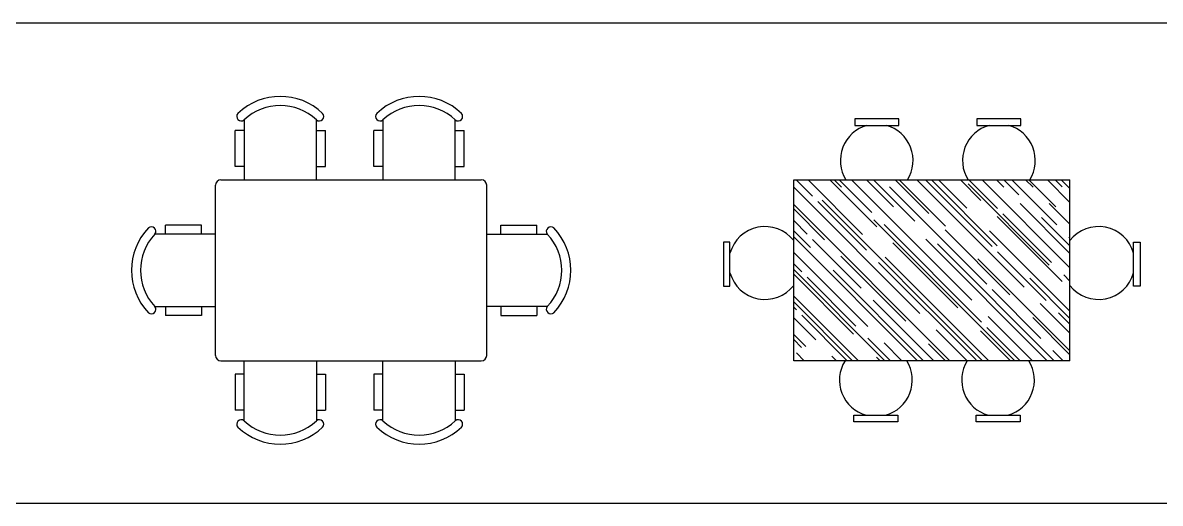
# Model space of a CAD drawing. Header units: inches. Extents: x 38074 to 101214, y 18833 to 57379.
# Drawn here: x 90069 to 96362, y 35186 to 37841 of the extents above; entities that cross this region are included whole.
import ezdxf

# ---------------------------------------------------------------- set-up
doc = ezdxf.new("R2010")
doc.units = ezdxf.units.IN
doc.layers.add('www.cad-blocks.net', color=7, linetype='Continuous')

# ---------------------------------------------------------------- blocks, each defined once
blk = doc.blocks.new('A$C7FC46520')
for p, q in [((0.6232, 1.7919), (0.6232, 1.4609)), ((1.0232, 1.4609), (1.0232, 1.7919)), ((1.3917, 1.7919), (1.3917, 1.4609)), ((1.7917, 1.4609), (1.7917, 1.7919)), ((0.6232, 1.7343), (0.5732, 1.7343)), ((0.5732, 1.5343), (0.5732, 1.7343)), ((1.0232, 1.7343), (1.0732, 1.7343)), ((1.0732, 1.5343), (1.0732, 1.7343)), ((1.3917, 1.7343), (1.3417, 1.7343)), ((1.3417, 1.5343), (1.3417, 1.7343)), ((1.7917, 1.7343), (1.8417, 1.7343)), ((1.8417, 1.5343), (1.8417, 1.7343)), ((0.6232, 1.5343), (0.5732, 1.5343)), ((1.0232, 1.5343), (1.0732, 1.5343)), ((1.3917, 1.5343), (1.3417, 1.5343)), ((1.7917, 1.5343), (1.8417, 1.5343)), ((0.4954, 1.4609), (1.9354, 1.4609)), ((0.4654, 0.4909), (0.4654, 1.4309)), ((1.9654, 0.4909), (1.9654, 1.4309)), ((0.1875, 1.1608), (0.1875, 1.2108)), ((0.3875, 1.2108), (0.1875, 1.2108)), ((0.3875, 1.1608), (0.3875, 1.2108)), ((2.0432, 1.1608), (2.0432, 1.2108)), ((2.0432, 1.2108), (2.2432, 1.2108)), ((2.2432, 1.1608), (2.2432, 1.2108)), ((0.4654, 1.1608), (0.1299, 1.1608)), ((1.9654, 1.1608), (2.3008, 1.1608)), ((0.1299, 0.7608), (0.4654, 0.7608)), ((0.1875, 0.7608), (0.1875, 0.7108)), ((0.3875, 0.7608), (0.3875, 0.7108)), ((2.3008, 0.7608), (1.9654, 0.7608)), ((2.0432, 0.7608), (2.0432, 0.7108)), ((2.2432, 0.7608), (2.2432, 0.7108)), ((0.3875, 0.7108), (0.1875, 0.7108)), ((2.0432, 0.7108), (2.2432, 0.7108)), ((0.4954, 0.4609), (1.9354, 0.4609)), ((0.6232, 0.1299), (0.6232, 0.4609)), ((1.0232, 0.4609), (1.0232, 0.1299)), ((1.3917, 0.1299), (1.3917, 0.4609)), ((1.7917, 0.4609), (1.7917, 0.1299)), ((0.6232, 0.3875), (0.5732, 0.3875)), ((0.5732, 0.3875), (0.5732, 0.1875)), ((1.0232, 0.3875), (1.0732, 0.3875)), ((1.0732, 0.3875), (1.0732, 0.1875)), ((1.3917, 0.3875), (1.3417, 0.3875)), ((1.3417, 0.3875), (1.3417, 0.1875)), ((1.7917, 0.3875), (1.8417, 0.3875)), ((1.8417, 0.3875), (1.8417, 0.1875)), ((0.6232, 0.1875), (0.5732, 0.1875)), ((1.0232, 0.1875), (1.0732, 0.1875)), ((1.3917, 0.1875), (1.3417, 0.1875)), ((1.7917, 0.1875), (1.8417, 0.1875))]:
    blk.add_line(p, q)
for centre, radius, start, end in [((0.8232, 1.5816), 0.3402, 46.43937, 133.56063), ((1.5917, 1.5816), 0.3402, 46.43937, 133.56063), ((0.6075, 1.8115), 0.0251, 138.34173, 308.77952), ((0.8232, 1.5816), 0.2902, 46.43937, 133.56063), ((1.0389, 1.8115), 0.0251, 231.22048, 41.65827), ((1.376, 1.8115), 0.0251, 138.34173, 308.77952), ((1.5917, 1.5816), 0.2902, 46.43937, 133.56063), ((1.8074, 1.8115), 0.0251, 231.22048, 41.65827), ((0.4954, 1.4309), 0.03, 90, 180), ((1.9354, 1.4309), 0.03, 0, 90), ((0.1104, 1.1765), 0.0251, 321.22048, 131.65827), ((2.3204, 1.1765), 0.0251, 48.34173, 218.77952), ((0.3402, 0.9608), 0.3402, 136.43937, 223.56063), ((0.3402, 0.9608), 0.2902, 136.43937, 223.56063), ((2.0905, 0.9608), 0.2902, 316.43937, 43.56063), ((2.0905, 0.9608), 0.3402, 316.43937, 43.56063), ((0.1104, 0.7451), 0.0251, 228.34173, 38.77952), ((2.3204, 0.7451), 0.0251, 141.22048, 311.65827), ((0.4954, 0.4909), 0.03, 180, 270), ((1.9354, 0.4909), 0.03, 270, 0), ((0.6075, 0.1104), 0.0251, 51.22048, 221.65827), ((0.8232, 0.3402), 0.2902, 226.43937, 313.56063), ((1.0389, 0.1104), 0.0251, 318.34173, 128.77952), ((1.376, 0.1104), 0.0251, 51.22048, 221.65827), ((1.5917, 0.3402), 0.2902, 226.43937, 313.56063), ((1.8074, 0.1104), 0.0251, 318.34173, 128.77952), ((0.8232, 0.3402), 0.3402, 226.43937, 313.56063), ((1.5917, 0.3402), 0.3402, 226.43937, 313.56063)]:
    blk.add_arc(centre, radius, start, end)
blk = doc.blocks.new('A$C709B6AB6')
for p, q in [((0.969, 1.6731), (0.7259, 1.6731)), ((0.7259, 1.6731), (0.7259, 1.6374)), ((0.7259, 1.6374), (0.969, 1.6374)), ((0.969, 1.6374), (0.969, 1.6731)), ((1.6452, 1.6731), (1.402, 1.6731)), ((1.402, 1.6731), (1.402, 1.6374)), ((1.402, 1.6374), (1.6452, 1.6374)), ((1.6452, 1.6374), (1.6452, 1.6731)), ((0.3883, 0.3366), (0.3883, 1.3366)), ((0.3883, 1.3366), (1.9163, 1.3366)), ((1.9163, 0.3366), (1.9163, 1.3366)), ((0.0357, 0.9927), (0, 0.9927)), ((0, 0.9927), (0, 0.7495)), ((0.0357, 0.7495), (0.0357, 0.9927)), ((2.269, 0.9927), (2.3047, 0.9927)), ((2.269, 0.7495), (2.269, 0.9927)), ((2.3047, 0.9927), (2.3047, 0.7495)), ((0, 0.7495), (0.0357, 0.7495)), ((2.3047, 0.7495), (2.269, 0.7495)), ((1.9163, 0.3366), (0.3883, 0.3366)), ((0.7212, 0), (0.7212, 0.0357)), ((0.7212, 0.0357), (0.9644, 0.0357)), ((0.9644, 0.0357), (0.9644, 0)), ((1.3973, 0), (1.3973, 0.0357)), ((1.3973, 0.0357), (1.6405, 0.0357)), ((1.6405, 0.0357), (1.6405, 0)), ((0.9644, 0), (0.7212, 0)), ((1.6405, 0), (1.3973, 0))]:
    blk.add_line(p, q)
at = {"lineweight": -3}
for p, q in [((0.4919, 1.2463), (0.4015, 1.3366)), ((0.7693, 1.0352), (0.468, 1.3366)), ((0.8475, 1.0774), (0.5883, 1.3366)), ((0.6526, 1.2956), (0.6117, 1.3366)), ((0.8205, 1.1564), (0.6404, 1.3366)), ((1.3746, 0.6706), (0.7087, 1.3366)), ((0.94, 1.1879), (0.7913, 1.3366)), ((1.0576, 1.108), (0.829, 1.3366)), ((1.1357, 1.1502), (0.9493, 1.3366)), ((1.2273, 1.0801), (0.9709, 1.3366)), ((1.6629, 0.7434), (1.0697, 1.3366)), ((1.486, 0.9688), (1.1182, 1.3366)), ((1.5147, 0.9724), (1.1505, 1.3366)), ((1.3459, 1.1807), (1.19, 1.3366)), ((1.424, 1.2229), (1.3103, 1.3366)), ((1.5156, 1.178), (1.357, 1.3366)), ((1.9163, 0.8509), (1.4307, 1.3366)), ((1.5506, 1.2956), (1.5097, 1.3366)), ((1.6341, 1.2534), (1.551, 1.3366)), ((1.8443, 1.0882), (1.5959, 1.3366)), ((1.7123, 1.2956), (1.6713, 1.3366)), ((1.838, 1.1879), (1.6893, 1.3366)), ((1.9163, 1.2119), (1.7917, 1.3366)), ((1.8739, 1.2974), (1.8348, 1.3366)), ((1.9163, 1.2891), (1.8689, 1.3366)), ((1.9163, 1.3322), (1.912, 1.3366)), ((1.0863, 0.5979), (0.3883, 1.296)), ((1.4563, 0.7595), (0.9175, 1.2983)), ((1.8021, 0.8646), (1.3531, 1.3136)), ((1.2525, 0.3366), (0.3883, 1.2008)), ((0.7909, 0.9472), (0.5215, 1.2166)), ((1.4321, 0.3366), (0.5448, 1.2238)), ((1.9163, 0.9299), (1.6404, 1.2058)), ((1.9163, 1.0916), (1.8021, 1.2058)), ((0.5592, 1.0047), (0.3883, 1.1756)), ((1.873, 0.7739), (1.5138, 1.1331)), ((1.8146, 0.879), (1.5452, 1.1484)), ((0.4622, 1.037), (0.3883, 1.111)), ((1.6117, 0.3366), (0.8322, 1.116)), ((1.4267, 0.5503), (0.8879, 1.0891)), ((1.9163, 0.9712), (1.7599, 1.1277)), ((0.4811, 0.9625), (0.3883, 1.0553)), ((1.0729, 0.3366), (0.3883, 1.0212)), ((0.7613, 0.738), (0.4919, 1.0074)), ((1.7913, 0.3366), (1.1196, 1.0083)), ((1.5847, 0.7012), (1.2255, 1.0604)), ((1.9163, 0.6102), (1.4716, 1.055)), ((1.9163, 1.0161), (1.9116, 1.0208)), ((1.2965, 0.6284), (0.9373, 0.9876)), ((1.829, 0.3366), (1.1833, 0.9822)), ((0.7981, 0.5251), (0.3883, 0.935)), ((1.0082, 0.5557), (0.649, 0.9149)), ((1.468, 0.3366), (0.8951, 0.9095)), ((1.9163, 0.3911), (1.4069, 0.9005)), ((1.785, 0.6697), (1.5156, 0.9391)), ((0.4326, 0.8278), (0.3883, 0.8721)), ((0.8933, 0.3366), (0.3883, 0.8416)), ((1.107, 0.3366), (0.6068, 0.8368)), ((1.3971, 0.341), (0.8582, 0.8799)), ((0.7199, 0.4829), (0.3883, 0.8146)), ((0.7316, 0.5287), (0.4622, 0.7981)), ((1.9163, 0.5707), (1.6943, 0.7927)), ((1.9163, 0.7773), (1.882, 0.8116)), ((0.746, 0.3366), (0.3883, 0.6943)), ((1.7554, 0.4605), (1.486, 0.7299)), ((0.7136, 0.3366), (0.3883, 0.662)), ((0.4029, 0.6185), (0.3883, 0.6332)), ((1.1627, 0.3366), (0.8286, 0.6706)), ((1.9163, 0.4899), (1.7527, 0.6536)), ((0.5098, 0.4524), (0.3883, 0.5739)), ((0.6849, 0.3366), (0.4326, 0.5889)), ((1.7087, 0.3366), (1.4644, 0.5808)), ((1.9163, 0.3696), (1.7105, 0.5754)), ((1.9163, 0.5384), (1.8524, 0.6024)), ((1.3477, 0.3366), (1.1761, 0.5081)), ((1.6404, 0.3366), (1.4563, 0.5206)), ((0.455, 0.4156), (0.3883, 0.4823)), ((0.4317, 0.4102), (0.3883, 0.4536)), ((0.9238, 0.3366), (0.799, 0.4614)), ((1.5883, 0.3366), (1.4222, 0.5027)), ((0.446, 0.3366), (0.4029, 0.3797)), ((0.9866, 0.3366), (0.8879, 0.4353)), ((1.2273, 0.3366), (1.1339, 0.4299)), ((1.8793, 0.3366), (1.8227, 0.3931)), ((0.6256, 0.3366), (0.5996, 0.3626)), ((0.8663, 0.3366), (0.8457, 0.3572))]:
    blk.add_line(p, q, dxfattribs=at)
for centre, start, end in [((0.8475, 1.4434), 105.52104, 212.06337), ((0.8475, 1.4434), 327.93663, 74.47896), ((1.5236, 1.4434), 105.52104, 212.06337), ((1.5236, 1.4434), 327.93663, 74.47896), ((0.2296, 0.8768), 37.97614, 164.47896), ((2.075, 0.8768), 15.52104, 142.02386), ((0.2296, 0.8768), 195.52104, 322.02386), ((2.075, 0.8768), 217.97614, 344.47896), ((0.8428, 0.2297), 147.93663, 254.47896), ((0.8428, 0.2297), 285.52104, 32.06337), ((1.5189, 0.2297), 147.93663, 254.47896), ((1.5189, 0.2297), 285.52104, 32.06337)]:
    blk.add_arc(centre, 0.2013, start, end)
blk = doc.blocks.new('FORMAT')
at = {"color": 155, "true_color": 0x546d8e}
for p, q in [((41802.8, 37840.9), (101214, 37840.9)), ((41802.8, 35185.9), (101214, 35185.9))]:
    blk.add_line(p, q, dxfattribs=at)

msp = doc.modelspace()

# ---------------------------------------------------------------- block references
at = {"xscale": 1000, "yscale": 1000, "zscale": 1000}
for name, p in [('A$C7FC46520', (90670.3, 35512.1)), ('A$C709B6AB6', (93946.1, 35636.5))]:
    msp.add_blockref(name, p, dxfattribs=at)
at = {"layer": 'www.cad-blocks.net'}
msp.add_blockref('FORMAT', (0, 0), dxfattribs=at)

doc.saveas('drawing.dxf')
